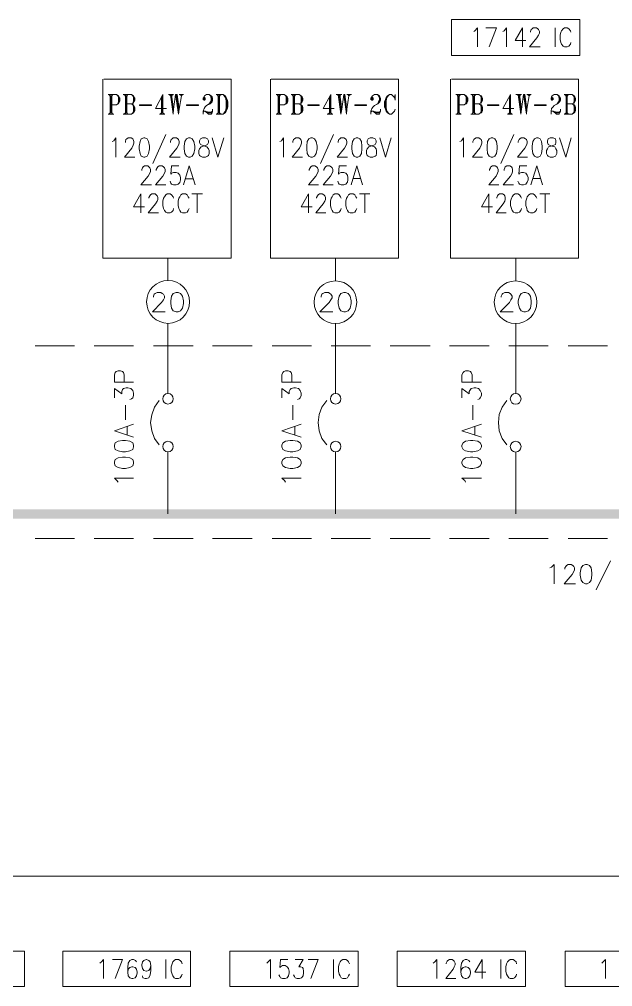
# Model space of a CAD drawing. Header units: inches. Extents: x 0.9 to 46, y 0.8 to 32.4.
# Drawn here: x 9.945 to 12.386, y 19.968 to 23.95 of the extents above; entities that cross this region are included whole.
import ezdxf

# ---------------------------------------------------------------- set-up
doc = ezdxf.new("R2010")
doc.units = ezdxf.units.IN
doc.header["$MEASUREMENT"] = 0
doc.layers.add('PDF_Geometry', color=7, linetype='Continuous')
doc.layers.add('PDF_Solid Fills', color=7, linetype='Continuous')

msp = doc.modelspace()

# ---------------------------------------------------------------- linework, layer by layer
at = {"layer": 'PDF_Geometry', "lineweight": 9}
for points in [[(11.7231, 23.9496), (12.2514, 23.9496), (12.2514, 23.8012), (11.7231, 23.8012)], [(10.7048, 23.6196), (10.7065, 23.6196), (10.7065, 23.6246), (10.7048, 23.6246)], [(11.3948, 23.6196), (11.3981, 23.6196), (11.3981, 23.6246), (11.3948, 23.6246)], [(12.1348, 23.6196), (12.1381, 23.6196), (12.1381, 23.6246), (12.1348, 23.6246)], [(10.4881, 23.5946), (10.4398, 23.5946), (10.4398, 23.5979), (10.4881, 23.5979)], [(10.6815, 23.5946), (10.6331, 23.5946), (10.6331, 23.5979), (10.6815, 23.5979)], [(11.1781, 23.5946), (11.1315, 23.5946), (11.1315, 23.5979), (11.1781, 23.5979)], [(11.3731, 23.5946), (11.3248, 23.5946), (11.3248, 23.5979), (11.3731, 23.5979)], [(11.9181, 23.5946), (11.8714, 23.5946), (11.8714, 23.5979), (11.9181, 23.5979)], [(12.1131, 23.5946), (12.0648, 23.5946), (12.0648, 23.5979), (12.1131, 23.5979)], [(10.4565, 23.4612), (10.4465, 23.4579), (10.4415, 23.4463), (10.4381, 23.4279), (10.4381, 23.4162), (10.4415, 23.3979), (10.4465, 23.3862), (10.4565, 23.3829), (10.4615, 23.3829), (10.4715, 23.3862), (10.4765, 23.3979), (10.4798, 23.4162), (10.4798, 23.4279), (10.4765, 23.4463), (10.4715, 23.4579), (10.4615, 23.4612)], [(10.6415, 23.4612), (10.6331, 23.4579), (10.6265, 23.4463), (10.6231, 23.4279), (10.6231, 23.4162), (10.6265, 23.3979), (10.6331, 23.3862), (10.6415, 23.3829), (10.6481, 23.3829), (10.6565, 23.3862), (10.6631, 23.3979), (10.6665, 23.4162), (10.6665, 23.4279), (10.6631, 23.4463), (10.6565, 23.4579), (10.6481, 23.4612)], [(10.6981, 23.4612), (10.6898, 23.4579), (10.6865, 23.4496), (10.6865, 23.4429), (10.6898, 23.4346), (10.6965, 23.4312), (10.7081, 23.4279), (10.7165, 23.4246), (10.7231, 23.4162), (10.7265, 23.4096), (10.7265, 23.3979), (10.7231, 23.3896), (10.7198, 23.3862), (10.7115, 23.3829), (10.6981, 23.3829), (10.6898, 23.3862), (10.6865, 23.3896), (10.6831, 23.3979), (10.6831, 23.4096), (10.6865, 23.4162), (10.6931, 23.4246), (10.7015, 23.4279), (10.7131, 23.4312), (10.7198, 23.4346), (10.7231, 23.4429), (10.7231, 23.4496), (10.7198, 23.4579), (10.7115, 23.4612)], [(11.1448, 23.4612), (11.1365, 23.4579), (11.1298, 23.4463), (11.1281, 23.4279), (11.1281, 23.4162), (11.1298, 23.3979), (11.1365, 23.3862), (11.1448, 23.3829), (11.1515, 23.3829), (11.1598, 23.3862), (11.1665, 23.3979), (11.1698, 23.4162), (11.1698, 23.4279), (11.1665, 23.4463), (11.1598, 23.4579), (11.1515, 23.4612)], [(11.3315, 23.4612), (11.3231, 23.4579), (11.3165, 23.4463), (11.3131, 23.4279), (11.3131, 23.4162), (11.3165, 23.3979), (11.3231, 23.3862), (11.3315, 23.3829), (11.3381, 23.3829), (11.3465, 23.3862), (11.3531, 23.3979), (11.3548, 23.4162), (11.3548, 23.4279), (11.3531, 23.4463), (11.3465, 23.4579), (11.3381, 23.4612)], [(11.3881, 23.4612), (11.3798, 23.4579), (11.3765, 23.4496), (11.3765, 23.4429), (11.3798, 23.4346), (11.3848, 23.4312), (11.3981, 23.4279), (11.4064, 23.4246), (11.4131, 23.4162), (11.4148, 23.4096), (11.4148, 23.3979), (11.4131, 23.3896), (11.4098, 23.3862), (11.3998, 23.3829), (11.3881, 23.3829), (11.3798, 23.3862), (11.3765, 23.3896), (11.3731, 23.3979), (11.3731, 23.4096), (11.3765, 23.4162), (11.3831, 23.4246), (11.3915, 23.4279), (11.4031, 23.4312), (11.4098, 23.4346), (11.4131, 23.4429), (11.4131, 23.4496), (11.4098, 23.4579), (11.3998, 23.4612)], [(11.8864, 23.4612), (11.8781, 23.4579), (11.8714, 23.4463), (11.8698, 23.4279), (11.8698, 23.4162), (11.8714, 23.3979), (11.8781, 23.3862), (11.8864, 23.3829), (11.8931, 23.3829), (11.9015, 23.3862), (11.9081, 23.3979), (11.9115, 23.4162), (11.9115, 23.4279), (11.9081, 23.4463), (11.9015, 23.4579), (11.8931, 23.4612)], [(12.0731, 23.4612), (12.0648, 23.4579), (12.0581, 23.4463), (12.0548, 23.4279), (12.0548, 23.4162), (12.0581, 23.3979), (12.0648, 23.3862), (12.0731, 23.3829), (12.0798, 23.3829), (12.0881, 23.3862), (12.0931, 23.3979), (12.0964, 23.4162), (12.0964, 23.4279), (12.0931, 23.4463), (12.0881, 23.4579), (12.0798, 23.4612)], [(12.1298, 23.4612), (12.1215, 23.4579), (12.1181, 23.4496), (12.1181, 23.4429), (12.1215, 23.4346), (12.1264, 23.4312), (12.1381, 23.4279), (12.1481, 23.4246), (12.1531, 23.4162), (12.1565, 23.4096), (12.1565, 23.3979), (12.1531, 23.3896), (12.1514, 23.3862), (12.1414, 23.3829), (12.1298, 23.3829), (12.1215, 23.3862), (12.1181, 23.3896), (12.1148, 23.3979), (12.1148, 23.4096), (12.1181, 23.4162), (12.1231, 23.4246), (12.1331, 23.4279), (12.1448, 23.4312), (12.1514, 23.4346), (12.1531, 23.4429), (12.1531, 23.4496), (12.1514, 23.4579), (12.1414, 23.4612)], [(10.5898, 22.8246), (10.5781, 22.8213), (10.5715, 22.8096), (10.5681, 22.7913), (10.5681, 22.7796), (10.5715, 22.7612), (10.5781, 22.7496), (10.5898, 22.7462), (10.5981, 22.7462), (10.6081, 22.7496), (10.6165, 22.7612), (10.6198, 22.7796), (10.6198, 22.7913), (10.6165, 22.8096), (10.6081, 22.8213), (10.5981, 22.8246)], [(11.2798, 22.8246), (11.2681, 22.8213), (11.2615, 22.8096), (11.2565, 22.7913), (11.2565, 22.7796), (11.2615, 22.7612), (11.2681, 22.7496), (11.2798, 22.7462), (11.2865, 22.7462), (11.2981, 22.7496), (11.3065, 22.7612), (11.3098, 22.7796), (11.3098, 22.7913), (11.3065, 22.8096), (11.2981, 22.8213), (11.2865, 22.8246)], [(12.0214, 22.8246), (12.0098, 22.8213), (12.0031, 22.8096), (11.9981, 22.7913), (11.9981, 22.7796), (12.0031, 22.7612), (12.0098, 22.7496), (12.0214, 22.7462), (12.0281, 22.7462), (12.0398, 22.7496), (12.0481, 22.7612), (12.0515, 22.7796), (12.0515, 22.7913), (12.0481, 22.8096), (12.0398, 22.8213), (12.0281, 22.8246)], [(10.3365, 22.1896), (10.3398, 22.1796), (10.3515, 22.1729), (10.3698, 22.1696), (10.3815, 22.1696), (10.3998, 22.1729), (10.4115, 22.1796), (10.4148, 22.1896), (10.4148, 22.1963), (10.4115, 22.2062), (10.3998, 22.2129), (10.3815, 22.2163), (10.3698, 22.2163), (10.3515, 22.2129), (10.3398, 22.2062), (10.3365, 22.1963)], [(11.0248, 22.1896), (11.0298, 22.1796), (11.0398, 22.1729), (11.0598, 22.1696), (11.0698, 22.1696), (11.0898, 22.1729), (11.0998, 22.1796), (11.1048, 22.1896), (11.1048, 22.1963), (11.0998, 22.2062), (11.0898, 22.2129), (11.0698, 22.2163), (11.0598, 22.2163), (11.0398, 22.2129), (11.0298, 22.2062), (11.0248, 22.1963)], [(11.7664, 22.1896), (11.7714, 22.1796), (11.7815, 22.1729), (11.8014, 22.1696), (11.8115, 22.1696), (11.8315, 22.1729), (11.8415, 22.1796), (11.8465, 22.1896), (11.8465, 22.1963), (11.8415, 22.2062), (11.8315, 22.2129), (11.8115, 22.2163), (11.8014, 22.2163), (11.7815, 22.2129), (11.7714, 22.2062), (11.7664, 22.1963)], [(10.3365, 22.1212), (10.3398, 22.1113), (10.3515, 22.1046), (10.3698, 22.1013), (10.3815, 22.1013), (10.3998, 22.1046), (10.4115, 22.1113), (10.4148, 22.1212), (10.4148, 22.1279), (10.4115, 22.1379), (10.3998, 22.1446), (10.3815, 22.1479), (10.3698, 22.1479), (10.3515, 22.1446), (10.3398, 22.1379), (10.3365, 22.1279)], [(11.0248, 22.1212), (11.0298, 22.1113), (11.0398, 22.1046), (11.0598, 22.1013), (11.0698, 22.1013), (11.0898, 22.1046), (11.0998, 22.1113), (11.1048, 22.1212), (11.1048, 22.1279), (11.0998, 22.1379), (11.0898, 22.1446), (11.0698, 22.1479), (11.0598, 22.1479), (11.0398, 22.1446), (11.0298, 22.1379), (11.0248, 22.1279)], [(11.7664, 22.1212), (11.7714, 22.1113), (11.7815, 22.1046), (11.8014, 22.1013), (11.8115, 22.1013), (11.8315, 22.1046), (11.8415, 22.1113), (11.8465, 22.1212), (11.8465, 22.1279), (11.8415, 22.1379), (11.8315, 22.1446), (11.8115, 22.1479), (11.8014, 22.1479), (11.7815, 22.1446), (11.7714, 22.1379), (11.7664, 22.1279)], [(12.2748, 21.7063), (12.2631, 21.7013), (12.2564, 21.6913), (12.2531, 21.6713), (12.2531, 21.6613), (12.2564, 21.6413), (12.2631, 21.6313), (12.2748, 21.6263), (12.2814, 21.6263), (12.2914, 21.6313), (12.2981, 21.6413), (12.3014, 21.6613), (12.3014, 21.6713), (12.2981, 21.6913), (12.2914, 21.7013), (12.2814, 21.7063)], [(9.4382, 20.1146), (9.9665, 20.1146), (9.9665, 19.968), (9.4382, 19.968)], [(10.1231, 20.1146), (10.6498, 20.1146), (10.6498, 19.968), (10.1231, 19.968)], [(10.8115, 20.1146), (11.3398, 20.1146), (11.3398, 19.968), (10.8115, 19.968)], [(11.4998, 20.1146), (12.0281, 20.1146), (12.0281, 19.968), (11.4998, 19.968)], [(12.1915, 20.1146), (12.7181, 20.1146), (12.7181, 19.968), (12.1915, 19.968)]]:
    msp.add_lwpolyline(points, close=True, dxfattribs=at)
for points in [[(11.8148, 23.8996), (11.8198, 23.9029), (11.8298, 23.9146), (11.8298, 23.8362)], [(11.8781, 23.8362), (11.9081, 23.9146), (11.8648, 23.9146)], [(11.9348, 23.8996), (11.9398, 23.9029), (11.9498, 23.9146), (11.9498, 23.8362)], [(12.0148, 23.8362), (12.0148, 23.9146), (11.9848, 23.8629), (12.0298, 23.8629)], [(12.0481, 23.8962), (12.0481, 23.8996), (12.0515, 23.9079), (12.0548, 23.9112), (12.0598, 23.9146), (12.0731, 23.9146), (12.0781, 23.9112), (12.0814, 23.9079), (12.0848, 23.8996), (12.0848, 23.8929), (12.0814, 23.8845), (12.0748, 23.8729), (12.0448, 23.8362), (12.0881, 23.8362)], [(12.1498, 23.9146), (12.1498, 23.8362)], [(12.2148, 23.8962), (12.2131, 23.9029), (12.2065, 23.9112), (12.1998, 23.9146), (12.1881, 23.9146), (12.1831, 23.9112), (12.1765, 23.9029), (12.1731, 23.8962), (12.1698, 23.8845), (12.1698, 23.8662), (12.1731, 23.8546), (12.1765, 23.8479), (12.1831, 23.8396), (12.1881, 23.8362), (12.1998, 23.8362), (12.2065, 23.8396), (12.2131, 23.8479), (12.2148, 23.8546)], [(10.2882, 23.7029), (10.2882, 22.9662), (10.8165, 22.9662), (10.8165, 23.7029), (10.2931, 23.7029)], [(10.9781, 23.7029), (10.9781, 22.9662), (11.5048, 22.9662), (11.5048, 23.7029), (10.9815, 23.7029)], [(11.7198, 23.7029), (11.7198, 22.9662), (12.2464, 22.9662), (12.2464, 23.7029), (11.7231, 23.7029)], [(10.3098, 23.6396), (10.3448, 23.6396), (10.3531, 23.6346), (10.3548, 23.6312), (10.3582, 23.6246), (10.3582, 23.6129), (10.3548, 23.6046), (10.3531, 23.6012), (10.3448, 23.5979), (10.3248, 23.5979)], [(10.3131, 23.6396), (10.3181, 23.6346)], [(10.3165, 23.6396), (10.3181, 23.6312)], [(10.3181, 23.6396), (10.3181, 23.5596)], [(10.3215, 23.6346), (10.3215, 23.5646)], [(10.3248, 23.6396), (10.3248, 23.5596)], [(10.3265, 23.6396), (10.3248, 23.6312)], [(10.3298, 23.6396), (10.3248, 23.6346)], [(10.3448, 23.6396), (10.3498, 23.6346), (10.3531, 23.6279), (10.3531, 23.6096), (10.3498, 23.6012), (10.3448, 23.5979)], [(10.3531, 23.6312), (10.3548, 23.6246), (10.3548, 23.6129), (10.3531, 23.6046)], [(10.3715, 23.6396), (10.4065, 23.6396), (10.4148, 23.6346), (10.4165, 23.6312), (10.4198, 23.6246), (10.4198, 23.6163), (10.4165, 23.6096), (10.4148, 23.6046), (10.4065, 23.6012), (10.4148, 23.5979), (10.4165, 23.5946), (10.4198, 23.5862), (10.4198, 23.5745), (10.4165, 23.5679), (10.4148, 23.5646), (10.4065, 23.5596), (10.3715, 23.5596)], [(10.3748, 23.6396), (10.3815, 23.6346)], [(10.3781, 23.6396), (10.3815, 23.6312)], [(10.3815, 23.6396), (10.3815, 23.5596)], [(10.3831, 23.6346), (10.3831, 23.5646)], [(10.3865, 23.6396), (10.3865, 23.5596)], [(10.4065, 23.6396), (10.4115, 23.6346), (10.4148, 23.6279), (10.4148, 23.6129), (10.4115, 23.6046), (10.4065, 23.6012), (10.3865, 23.6012)], [(10.3898, 23.6396), (10.3865, 23.6312)], [(10.3915, 23.6396), (10.3865, 23.6346)], [(10.4148, 23.6312), (10.4165, 23.6246), (10.4165, 23.6163), (10.4148, 23.6096)], [(10.5348, 23.5596), (10.5348, 23.6396), (10.5048, 23.5829), (10.5498, 23.5829)], [(10.5298, 23.6279), (10.5298, 23.5596)], [(10.5332, 23.6312), (10.5332, 23.5646)], [(10.5581, 23.6396), (10.5798, 23.6396)], [(10.5615, 23.6396), (10.5698, 23.6346)], [(10.5631, 23.6396), (10.5698, 23.6312)], [(10.5665, 23.6396), (10.5781, 23.5596), (10.5781, 23.5796), (10.5698, 23.6396)], [(10.5715, 23.6396), (10.5798, 23.5796), (10.5881, 23.6396), (10.5998, 23.5596), (10.5998, 23.5796), (10.5915, 23.6396)], [(10.5748, 23.6396), (10.5715, 23.6312)], [(10.5781, 23.6396), (10.5715, 23.6346)], [(10.5881, 23.6396), (10.5948, 23.6396), (10.6031, 23.5796), (10.6115, 23.6346)], [(10.6031, 23.6396), (10.6198, 23.6396)], [(10.6048, 23.6396), (10.6115, 23.6346), (10.6165, 23.6396)], [(10.7048, 23.6279), (10.7065, 23.6279), (10.7098, 23.6246), (10.7098, 23.6196), (10.7065, 23.6163), (10.7048, 23.6163), (10.7015, 23.6196), (10.7015, 23.6246), (10.7048, 23.6312), (10.7065, 23.6346), (10.7148, 23.6396), (10.7265, 23.6396), (10.7348, 23.6346), (10.7382, 23.6312), (10.7398, 23.6246), (10.7398, 23.6163), (10.7382, 23.6096), (10.7298, 23.6012), (10.7148, 23.5946), (10.7098, 23.5896), (10.7048, 23.5829), (10.7015, 23.5712), (10.7015, 23.5596)], [(10.7265, 23.6396), (10.7315, 23.6346), (10.7348, 23.6246), (10.7348, 23.6163), (10.7315, 23.6096), (10.7265, 23.6012), (10.7148, 23.5946)], [(10.7348, 23.6312), (10.7382, 23.6246), (10.7382, 23.6163), (10.7348, 23.6096)], [(10.7548, 23.6396), (10.7831, 23.6396), (10.7915, 23.6346), (10.7965, 23.6279), (10.7998, 23.6196), (10.8031, 23.6096), (10.8031, 23.5896), (10.7998, 23.5796), (10.7965, 23.5712), (10.7915, 23.5646), (10.7831, 23.5596), (10.7548, 23.5596)], [(10.7582, 23.6396), (10.7631, 23.6346)], [(10.7598, 23.6396), (10.7631, 23.6312)], [(10.7631, 23.6396), (10.7631, 23.5596)], [(10.7665, 23.6346), (10.7665, 23.5646)], [(10.7681, 23.6396), (10.7681, 23.5596)], [(10.7715, 23.6396), (10.7681, 23.6312)], [(10.7748, 23.6396), (10.7681, 23.6346)], [(10.7831, 23.6396), (10.7881, 23.6346), (10.7948, 23.6246), (10.7965, 23.6096), (10.7965, 23.5896), (10.7948, 23.5745), (10.7881, 23.5646), (10.7831, 23.5596)], [(10.7948, 23.6279), (10.7965, 23.6196), (10.7998, 23.6096), (10.7998, 23.5896), (10.7965, 23.5796), (10.7948, 23.5712)], [(11.0015, 23.6396), (11.0348, 23.6396), (11.0431, 23.6346), (11.0465, 23.6312), (11.0498, 23.6246), (11.0498, 23.6129), (11.0465, 23.6046), (11.0431, 23.6012), (11.0348, 23.5979), (11.0148, 23.5979)], [(11.0048, 23.6396), (11.0098, 23.6346)], [(11.0065, 23.6396), (11.0098, 23.6312)], [(11.0098, 23.6396), (11.0098, 23.5596)], [(11.0131, 23.6346), (11.0131, 23.5646)], [(11.0148, 23.6396), (11.0148, 23.5596)], [(11.0181, 23.6396), (11.0148, 23.6312)], [(11.0215, 23.6396), (11.0148, 23.6346)], [(11.0348, 23.6396), (11.0415, 23.6346), (11.0431, 23.6279), (11.0431, 23.6096), (11.0415, 23.6012), (11.0348, 23.5979)], [(11.0431, 23.6312), (11.0465, 23.6246), (11.0465, 23.6129), (11.0431, 23.6046)], [(11.0631, 23.6396), (11.0965, 23.6396), (11.1048, 23.6346), (11.1081, 23.6312), (11.1114, 23.6246), (11.1114, 23.6163), (11.1081, 23.6096), (11.1048, 23.6046), (11.0965, 23.6012), (11.1048, 23.5979), (11.1081, 23.5946), (11.1114, 23.5862), (11.1114, 23.5745), (11.1081, 23.5679), (11.1048, 23.5646), (11.0965, 23.5596), (11.0631, 23.5596)], [(11.0665, 23.6396), (11.0715, 23.6346)], [(11.0682, 23.6396), (11.0715, 23.6312)], [(11.0715, 23.6396), (11.0715, 23.5596)], [(11.0748, 23.6346), (11.0748, 23.5646)], [(11.0765, 23.6396), (11.0765, 23.5596)], [(11.0965, 23.6396), (11.1031, 23.6346), (11.1048, 23.6279), (11.1048, 23.6129), (11.1031, 23.6046), (11.0965, 23.6012), (11.0765, 23.6012)], [(11.0798, 23.6396), (11.0765, 23.6312)], [(11.0831, 23.6396), (11.0765, 23.6346)], [(11.1048, 23.6312), (11.1081, 23.6246), (11.1081, 23.6163), (11.1048, 23.6096)], [(11.2265, 23.5596), (11.2265, 23.6396), (11.1948, 23.5829), (11.2398, 23.5829)], [(11.2215, 23.6279), (11.2215, 23.5596)], [(11.2231, 23.6312), (11.2231, 23.5646)], [(11.2481, 23.6396), (11.2715, 23.6396)], [(11.2515, 23.6396), (11.2598, 23.6346)], [(11.2548, 23.6396), (11.2598, 23.6312)], [(11.2565, 23.6396), (11.2681, 23.5596), (11.2681, 23.5796), (11.2598, 23.6396)], [(11.2631, 23.6396), (11.2715, 23.5796), (11.2798, 23.6396), (11.2915, 23.5596), (11.2915, 23.5796), (11.2831, 23.6396)], [(11.2665, 23.6396), (11.2631, 23.6312)], [(11.2681, 23.6396), (11.2631, 23.6346)], [(11.2798, 23.6396), (11.2848, 23.6396), (11.2931, 23.5796), (11.3014, 23.6346)], [(11.2931, 23.6396), (11.3115, 23.6396)], [(11.2965, 23.6396), (11.3014, 23.6346), (11.3081, 23.6396)], [(11.3948, 23.6279), (11.3981, 23.6279), (11.4015, 23.6246), (11.4015, 23.6196), (11.3981, 23.6163), (11.3948, 23.6163), (11.3915, 23.6196), (11.3915, 23.6246), (11.3948, 23.6312), (11.3981, 23.6346), (11.4064, 23.6396), (11.4181, 23.6396), (11.4265, 23.6346), (11.4281, 23.6312), (11.4315, 23.6246), (11.4315, 23.6163), (11.4281, 23.6096), (11.4198, 23.6012), (11.4064, 23.5946), (11.4015, 23.5896), (11.3948, 23.5829), (11.3915, 23.5712), (11.3915, 23.5596)], [(11.4181, 23.6396), (11.4231, 23.6346), (11.4265, 23.6246), (11.4265, 23.6163), (11.4231, 23.6096), (11.4181, 23.6012), (11.4064, 23.5946)], [(11.4265, 23.6312), (11.4281, 23.6246), (11.4281, 23.6163), (11.4265, 23.6096)], [(11.4881, 23.6279), (11.4915, 23.6396), (11.4915, 23.6163), (11.4881, 23.6279), (11.4815, 23.6346), (11.4764, 23.6396), (11.4681, 23.6396), (11.4598, 23.6346), (11.4548, 23.6279), (11.4515, 23.6196), (11.4481, 23.6096), (11.4481, 23.5896), (11.4515, 23.5796), (11.4548, 23.5712), (11.4598, 23.5646), (11.4681, 23.5596), (11.4764, 23.5596), (11.4815, 23.5646), (11.4881, 23.5712), (11.4915, 23.5796)], [(11.4564, 23.6279), (11.4548, 23.6196), (11.4515, 23.6096), (11.4515, 23.5896), (11.4548, 23.5796), (11.4564, 23.5712)], [(11.4681, 23.6396), (11.4631, 23.6346), (11.4564, 23.6246), (11.4548, 23.6096), (11.4548, 23.5896), (11.4564, 23.5745), (11.4631, 23.5646), (11.4681, 23.5596)], [(11.7415, 23.6396), (11.7748, 23.6396), (11.7831, 23.6346), (11.7864, 23.6312), (11.7898, 23.6246), (11.7898, 23.6129), (11.7864, 23.6046), (11.7831, 23.6012), (11.7748, 23.5979), (11.7548, 23.5979)], [(11.7448, 23.6396), (11.7498, 23.6346)], [(11.7465, 23.6396), (11.7498, 23.6312)], [(11.7498, 23.6396), (11.7498, 23.5596)], [(11.7531, 23.6346), (11.7531, 23.5646)], [(11.7548, 23.6396), (11.7548, 23.5596)], [(11.7581, 23.6396), (11.7548, 23.6312)], [(11.7615, 23.6396), (11.7548, 23.6346)], [(11.7748, 23.6396), (11.7815, 23.6346), (11.7831, 23.6279), (11.7831, 23.6096), (11.7815, 23.6012), (11.7748, 23.5979)], [(11.7831, 23.6312), (11.7864, 23.6246), (11.7864, 23.6129), (11.7831, 23.6046)], [(11.8031, 23.6396), (11.8364, 23.6396), (11.8448, 23.6346), (11.8481, 23.6312), (11.8514, 23.6246), (11.8514, 23.6163), (11.8481, 23.6096), (11.8448, 23.6046), (11.8364, 23.6012), (11.8448, 23.5979), (11.8481, 23.5946), (11.8514, 23.5862), (11.8514, 23.5745), (11.8481, 23.5679), (11.8448, 23.5646), (11.8364, 23.5596), (11.8031, 23.5596)], [(11.8065, 23.6396), (11.8115, 23.6346)], [(11.8081, 23.6396), (11.8115, 23.6312)], [(11.8115, 23.6396), (11.8115, 23.5596)], [(11.8148, 23.6346), (11.8148, 23.5646)], [(11.8181, 23.6396), (11.8181, 23.5596)], [(11.8364, 23.6396), (11.8431, 23.6346), (11.8448, 23.6279), (11.8448, 23.6129), (11.8431, 23.6046), (11.8364, 23.6012), (11.8181, 23.6012)], [(11.8198, 23.6396), (11.8181, 23.6312)], [(11.8231, 23.6396), (11.8181, 23.6346)], [(11.8448, 23.6312), (11.8481, 23.6246), (11.8481, 23.6163), (11.8448, 23.6096)], [(11.9665, 23.5596), (11.9665, 23.6396), (11.9348, 23.5829), (11.9798, 23.5829)], [(11.9614, 23.6279), (11.9614, 23.5596)], [(11.9631, 23.6312), (11.9631, 23.5646)], [(11.9881, 23.6396), (12.0114, 23.6396)], [(11.9914, 23.6396), (11.9998, 23.6346)], [(11.9948, 23.6396), (11.9998, 23.6312)], [(11.9981, 23.6396), (12.0081, 23.5596), (12.0081, 23.5796), (11.9998, 23.6396)], [(12.0031, 23.6396), (12.0114, 23.5796), (12.0198, 23.6396), (12.0314, 23.5596), (12.0314, 23.5796), (12.0231, 23.6396)], [(12.0065, 23.6396), (12.0031, 23.6312)], [(12.0081, 23.6396), (12.0031, 23.6346)], [(12.0198, 23.6396), (12.0248, 23.6396), (12.0331, 23.5796), (12.0431, 23.6346)], [(12.0331, 23.6396), (12.0515, 23.6396)], [(12.0365, 23.6396), (12.0431, 23.6346), (12.0481, 23.6396)], [(12.1348, 23.6279), (12.1381, 23.6279), (12.1414, 23.6246), (12.1414, 23.6196), (12.1381, 23.6163), (12.1348, 23.6163), (12.1331, 23.6196), (12.1331, 23.6246), (12.1348, 23.6312), (12.1381, 23.6346), (12.1464, 23.6396), (12.1581, 23.6396), (12.1664, 23.6346), (12.1681, 23.6312), (12.1715, 23.6246), (12.1715, 23.6163), (12.1681, 23.6096), (12.1598, 23.6012), (12.1464, 23.5946), (12.1414, 23.5896), (12.1348, 23.5829), (12.1331, 23.5712), (12.1331, 23.5596)], [(12.1581, 23.6396), (12.1631, 23.6346), (12.1664, 23.6246), (12.1664, 23.6163), (12.1631, 23.6096), (12.1581, 23.6012), (12.1464, 23.5946)], [(12.1664, 23.6312), (12.1681, 23.6246), (12.1681, 23.6163), (12.1664, 23.6096)], [(12.1864, 23.6396), (12.2198, 23.6396), (12.2281, 23.6346), (12.2315, 23.6312), (12.2331, 23.6246), (12.2331, 23.6163), (12.2315, 23.6096), (12.2281, 23.6046), (12.2198, 23.6012), (12.2281, 23.5979), (12.2315, 23.5946), (12.2331, 23.5862), (12.2331, 23.5745), (12.2315, 23.5679), (12.2281, 23.5646), (12.2198, 23.5596), (12.1864, 23.5596)], [(12.1881, 23.6396), (12.1948, 23.6346)], [(12.1915, 23.6396), (12.1948, 23.6312)], [(12.1948, 23.6396), (12.1948, 23.5596)], [(12.1964, 23.6346), (12.1964, 23.5646)], [(12.1998, 23.6396), (12.1998, 23.5596)], [(12.2198, 23.6396), (12.2248, 23.6346), (12.2281, 23.6279), (12.2281, 23.6129), (12.2248, 23.6046), (12.2198, 23.6012), (12.1998, 23.6012)], [(12.2031, 23.6396), (12.1998, 23.6312)], [(12.2048, 23.6396), (12.1998, 23.6346)], [(12.2281, 23.6312), (12.2315, 23.6246), (12.2315, 23.6163), (12.2281, 23.6096)], [(10.4065, 23.6012), (10.4115, 23.5979), (10.4148, 23.5896), (10.4148, 23.5712), (10.4115, 23.5646), (10.4065, 23.5596)], [(10.4148, 23.5946), (10.4165, 23.5862), (10.4165, 23.5745), (10.4148, 23.5679)], [(10.5798, 23.5796), (10.5781, 23.5596)], [(10.6031, 23.5796), (10.5998, 23.5596)], [(10.7015, 23.5679), (10.7048, 23.5712), (10.7098, 23.5712), (10.7231, 23.5679), (10.7348, 23.5679), (10.7398, 23.5712)], [(10.7398, 23.5796), (10.7398, 23.5712), (10.7382, 23.5646), (10.7348, 23.5596), (10.7231, 23.5596), (10.7098, 23.5712), (10.7231, 23.5646), (10.7348, 23.5646), (10.7382, 23.5679)], [(11.0965, 23.6012), (11.1031, 23.5979), (11.1048, 23.5896), (11.1048, 23.5712), (11.1031, 23.5646), (11.0965, 23.5596)], [(11.1048, 23.5946), (11.1081, 23.5862), (11.1081, 23.5745), (11.1048, 23.5679)], [(11.2715, 23.5796), (11.2681, 23.5596)], [(11.2931, 23.5796), (11.2915, 23.5596)], [(11.3915, 23.5679), (11.3948, 23.5712), (11.4015, 23.5712), (11.4148, 23.5679), (11.4265, 23.5679), (11.4315, 23.5712)], [(11.4315, 23.5796), (11.4315, 23.5712), (11.4281, 23.5646), (11.4265, 23.5596), (11.4148, 23.5596), (11.4015, 23.5712), (11.4148, 23.5646), (11.4265, 23.5646), (11.4281, 23.5679)], [(11.8364, 23.6012), (11.8431, 23.5979), (11.8448, 23.5896), (11.8448, 23.5712), (11.8431, 23.5646), (11.8364, 23.5596)], [(11.8448, 23.5946), (11.8481, 23.5862), (11.8481, 23.5745), (11.8448, 23.5679)], [(12.0114, 23.5796), (12.0081, 23.5596)], [(12.0331, 23.5796), (12.0314, 23.5596)], [(12.1331, 23.5679), (12.1348, 23.5712), (12.1414, 23.5712), (12.1548, 23.5679), (12.1664, 23.5679), (12.1715, 23.5712)], [(12.1715, 23.5796), (12.1715, 23.5712), (12.1681, 23.5646), (12.1664, 23.5596), (12.1548, 23.5596), (12.1414, 23.5712), (12.1548, 23.5646), (12.1664, 23.5646), (12.1681, 23.5679)], [(12.2198, 23.6012), (12.2248, 23.5979), (12.2281, 23.5896), (12.2281, 23.5712), (12.2248, 23.5646), (12.2198, 23.5596)], [(12.2281, 23.5946), (12.2315, 23.5862), (12.2315, 23.5745), (12.2281, 23.5679)], [(10.3098, 23.5596), (10.3331, 23.5596)], [(10.3181, 23.5646), (10.3131, 23.5596)], [(10.3181, 23.5679), (10.3165, 23.5596)], [(10.3248, 23.5679), (10.3265, 23.5596)], [(10.3248, 23.5646), (10.3298, 23.5596)], [(10.3815, 23.5646), (10.3748, 23.5596)], [(10.3815, 23.5679), (10.3781, 23.5596)], [(10.3865, 23.5679), (10.3898, 23.5596)], [(10.3865, 23.5646), (10.3915, 23.5596)], [(10.5215, 23.5596), (10.5431, 23.5596)], [(10.5298, 23.5646), (10.5248, 23.5596)], [(10.5298, 23.5679), (10.5265, 23.5596)], [(10.5348, 23.5679), (10.5381, 23.5596)], [(10.5348, 23.5646), (10.5415, 23.5596)], [(10.7631, 23.5646), (10.7582, 23.5596)], [(10.7631, 23.5679), (10.7598, 23.5596)], [(10.7681, 23.5679), (10.7715, 23.5596)], [(10.7681, 23.5646), (10.7748, 23.5596)], [(11.0015, 23.5596), (11.0231, 23.5596)], [(11.0098, 23.5646), (11.0048, 23.5596)], [(11.0098, 23.5679), (11.0065, 23.5596)], [(11.0148, 23.5679), (11.0181, 23.5596)], [(11.0148, 23.5646), (11.0215, 23.5596)], [(11.0715, 23.5646), (11.0665, 23.5596)], [(11.0715, 23.5679), (11.0682, 23.5596)], [(11.0765, 23.5679), (11.0798, 23.5596)], [(11.0765, 23.5646), (11.0831, 23.5596)], [(11.2115, 23.5596), (11.2348, 23.5596)], [(11.2215, 23.5646), (11.2148, 23.5596)], [(11.2215, 23.5679), (11.2181, 23.5596)], [(11.2265, 23.5679), (11.2298, 23.5596)], [(11.2265, 23.5646), (11.2315, 23.5596)], [(11.7415, 23.5596), (11.7631, 23.5596)], [(11.7498, 23.5646), (11.7448, 23.5596)], [(11.7498, 23.5679), (11.7465, 23.5596)], [(11.7548, 23.5679), (11.7581, 23.5596)], [(11.7548, 23.5646), (11.7615, 23.5596)], [(11.8115, 23.5646), (11.8065, 23.5596)], [(11.8115, 23.5679), (11.8081, 23.5596)], [(11.8181, 23.5679), (11.8198, 23.5596)], [(11.8181, 23.5646), (11.8231, 23.5596)], [(11.9531, 23.5596), (11.9748, 23.5596)], [(11.9614, 23.5646), (11.9548, 23.5596)], [(11.9614, 23.5679), (11.9581, 23.5596)], [(11.9665, 23.5679), (11.9698, 23.5596)], [(11.9665, 23.5646), (11.9714, 23.5596)], [(12.1948, 23.5646), (12.1881, 23.5596)], [(12.1948, 23.5679), (12.1915, 23.5596)], [(12.1998, 23.5679), (12.2031, 23.5596)], [(12.1998, 23.5646), (12.2048, 23.5596)], [(10.3265, 23.4463), (10.3331, 23.4496), (10.3415, 23.4612), (10.3415, 23.3829)], [(10.3815, 23.4429), (10.3815, 23.4463), (10.3831, 23.4546), (10.3865, 23.4579), (10.3932, 23.4612), (10.4048, 23.4612), (10.4115, 23.4579), (10.4132, 23.4546), (10.4165, 23.4463), (10.4165, 23.4396), (10.4132, 23.4312), (10.4082, 23.4196), (10.3781, 23.3829), (10.4198, 23.3829)], [(10.5482, 23.4762), (10.4948, 23.3562)], [(10.5665, 23.4429), (10.5665, 23.4463), (10.5698, 23.4546), (10.5731, 23.4579), (10.5781, 23.4612), (10.5915, 23.4612), (10.5965, 23.4579), (10.5998, 23.4546), (10.6031, 23.4463), (10.6031, 23.4396), (10.5998, 23.4312), (10.5931, 23.4196), (10.5631, 23.3829), (10.6065, 23.3829)], [(10.7382, 23.4612), (10.7615, 23.3829), (10.7865, 23.4612)], [(11.0165, 23.4463), (11.0231, 23.4496), (11.0315, 23.4612), (11.0315, 23.3829)], [(11.0698, 23.4429), (11.0698, 23.4463), (11.0731, 23.4546), (11.0765, 23.4579), (11.0831, 23.4612), (11.0948, 23.4612), (11.0998, 23.4579), (11.1031, 23.4546), (11.1065, 23.4463), (11.1065, 23.4396), (11.1031, 23.4312), (11.0981, 23.4196), (11.0682, 23.3829), (11.1098, 23.3829)], [(11.2381, 23.4762), (11.1848, 23.3562)], [(11.2565, 23.4429), (11.2565, 23.4463), (11.2598, 23.4546), (11.2631, 23.4579), (11.2681, 23.4612), (11.2798, 23.4612), (11.2865, 23.4579), (11.2898, 23.4546), (11.2931, 23.4463), (11.2931, 23.4396), (11.2898, 23.4312), (11.2831, 23.4196), (11.2531, 23.3829), (11.2948, 23.3829)], [(11.4281, 23.4612), (11.4515, 23.3829), (11.4748, 23.4612)], [(11.7581, 23.4463), (11.7648, 23.4496), (11.7731, 23.4612), (11.7731, 23.3829)], [(11.8115, 23.4429), (11.8115, 23.4463), (11.8148, 23.4546), (11.8181, 23.4579), (11.8248, 23.4612), (11.8364, 23.4612), (11.8415, 23.4579), (11.8448, 23.4546), (11.8481, 23.4463), (11.8481, 23.4396), (11.8448, 23.4312), (11.8398, 23.4196), (11.8098, 23.3829), (11.8514, 23.3829)], [(11.9798, 23.4762), (11.9264, 23.3562)], [(11.9981, 23.4429), (11.9981, 23.4463), (12.0015, 23.4546), (12.0048, 23.4579), (12.0098, 23.4612), (12.0214, 23.4612), (12.0281, 23.4579), (12.0314, 23.4546), (12.0348, 23.4463), (12.0348, 23.4396), (12.0314, 23.4312), (12.0248, 23.4196), (11.9948, 23.3829), (12.0365, 23.3829)], [(12.1681, 23.4612), (12.1931, 23.3829), (12.2164, 23.4612)], [(10.4482, 23.3279), (10.4482, 23.3312), (10.4515, 23.3379), (10.4548, 23.3429), (10.4598, 23.3462), (10.4731, 23.3462), (10.4782, 23.3429), (10.4815, 23.3379), (10.4848, 23.3312), (10.4848, 23.3229), (10.4815, 23.3162), (10.4748, 23.3046), (10.4448, 23.2679), (10.4881, 23.2679)], [(10.5081, 23.3279), (10.5081, 23.3312), (10.5115, 23.3379), (10.5148, 23.3429), (10.5198, 23.3462), (10.5332, 23.3462), (10.5381, 23.3429), (10.5415, 23.3379), (10.5448, 23.3312), (10.5448, 23.3229), (10.5415, 23.3162), (10.5348, 23.3046), (10.5048, 23.2679), (10.5482, 23.2679)], [(10.6015, 23.3462), (10.5715, 23.3462), (10.5681, 23.3129), (10.5715, 23.3162), (10.5798, 23.3196), (10.5898, 23.3196), (10.5981, 23.3162), (10.6048, 23.3079), (10.6081, 23.2979), (10.6081, 23.2896), (10.6048, 23.2779), (10.5981, 23.2712), (10.5898, 23.2679), (10.5798, 23.2679), (10.5715, 23.2712), (10.5681, 23.2746), (10.5648, 23.2829)], [(10.6198, 23.2679), (10.6431, 23.3462), (10.6682, 23.2679)], [(11.1381, 23.3279), (11.1381, 23.3312), (11.1415, 23.3379), (11.1448, 23.3429), (11.1498, 23.3462), (11.1615, 23.3462), (11.1681, 23.3429), (11.1715, 23.3379), (11.1748, 23.3312), (11.1748, 23.3229), (11.1715, 23.3162), (11.1648, 23.3046), (11.1348, 23.2679), (11.1765, 23.2679)], [(11.1981, 23.3279), (11.1981, 23.3312), (11.2015, 23.3379), (11.2048, 23.3429), (11.2098, 23.3462), (11.2215, 23.3462), (11.2281, 23.3429), (11.2315, 23.3379), (11.2348, 23.3312), (11.2348, 23.3229), (11.2315, 23.3162), (11.2248, 23.3046), (11.1948, 23.2679), (11.2365, 23.2679)], [(11.2915, 23.3462), (11.2615, 23.3462), (11.2581, 23.3129), (11.2615, 23.3162), (11.2698, 23.3196), (11.2798, 23.3196), (11.2881, 23.3162), (11.2948, 23.3079), (11.2965, 23.2979), (11.2965, 23.2896), (11.2948, 23.2796), (11.2881, 23.2712), (11.2798, 23.2679), (11.2698, 23.2679), (11.2615, 23.2712), (11.2581, 23.2746), (11.2548, 23.2829)], [(11.3098, 23.2679), (11.3331, 23.3462), (11.3565, 23.2679)], [(11.8798, 23.3279), (11.8798, 23.3312), (11.8831, 23.3379), (11.8848, 23.3429), (11.8914, 23.3462), (11.9031, 23.3462), (11.9098, 23.3429), (11.9131, 23.3379), (11.9148, 23.3312), (11.9148, 23.3229), (11.9131, 23.3162), (11.9064, 23.3046), (11.8765, 23.2679), (11.9181, 23.2679)], [(11.9398, 23.3279), (11.9398, 23.3312), (11.9431, 23.3379), (11.9448, 23.3429), (11.9515, 23.3462), (11.9631, 23.3462), (11.9698, 23.3429), (11.9731, 23.3379), (11.9748, 23.3312), (11.9748, 23.3229), (11.9731, 23.3162), (11.9665, 23.3046), (11.9364, 23.2679), (11.9781, 23.2679)], [(12.0331, 23.3462), (12.0031, 23.3462), (11.9998, 23.3129), (12.0031, 23.3162), (12.0114, 23.3196), (12.0198, 23.3196), (12.0298, 23.3162), (12.0348, 23.3079), (12.0381, 23.2979), (12.0381, 23.2896), (12.0348, 23.2796), (12.0298, 23.2712), (12.0198, 23.2679), (12.0114, 23.2679), (12.0031, 23.2712), (11.9998, 23.2746), (11.9964, 23.2829)], [(12.0498, 23.2679), (12.0748, 23.3462), (12.0981, 23.2679)], [(10.6281, 23.2929), (10.6581, 23.2929)], [(11.3181, 23.2946), (11.3481, 23.2946)], [(12.0598, 23.2946), (12.0898, 23.2946)], [(10.4448, 23.1529), (10.4448, 23.2312), (10.4148, 23.1779), (10.4598, 23.1779)], [(10.4782, 23.2129), (10.4782, 23.2162), (10.4815, 23.2229), (10.4848, 23.2279), (10.4898, 23.2312), (10.5031, 23.2312), (10.5081, 23.2279), (10.5115, 23.2229), (10.5148, 23.2162), (10.5148, 23.2079), (10.5115, 23.2013), (10.5048, 23.1896), (10.4748, 23.1529), (10.5181, 23.1529)], [(10.5798, 23.2129), (10.5781, 23.2196), (10.5715, 23.2279), (10.5648, 23.2312), (10.5532, 23.2312), (10.5482, 23.2279), (10.5415, 23.2196), (10.5381, 23.2129), (10.5348, 23.2013), (10.5348, 23.1829), (10.5381, 23.1712), (10.5415, 23.1629), (10.5482, 23.1562), (10.5532, 23.1529), (10.5648, 23.1529), (10.5715, 23.1562), (10.5781, 23.1629), (10.5798, 23.1712)], [(10.6431, 23.2129), (10.6398, 23.2196), (10.6348, 23.2279), (10.6281, 23.2312), (10.6165, 23.2312), (10.6098, 23.2279), (10.6048, 23.2196), (10.6015, 23.2129), (10.5981, 23.2013), (10.5981, 23.1829), (10.6015, 23.1712), (10.6048, 23.1629), (10.6098, 23.1562), (10.6165, 23.1529), (10.6281, 23.1529), (10.6348, 23.1562), (10.6398, 23.1629), (10.6431, 23.1712)], [(10.6548, 23.2312), (10.6981, 23.2312)], [(10.6765, 23.2312), (10.6765, 23.1529)], [(11.1348, 23.1529), (11.1348, 23.2312), (11.1048, 23.1779), (11.1498, 23.1779)], [(11.1681, 23.2129), (11.1681, 23.2162), (11.1715, 23.2229), (11.1748, 23.2279), (11.1798, 23.2312), (11.1915, 23.2312), (11.1981, 23.2279), (11.2015, 23.2229), (11.2048, 23.2162), (11.2048, 23.2079), (11.2015, 23.2013), (11.1948, 23.1896), (11.1648, 23.1529), (11.2065, 23.1529)], [(11.2698, 23.2129), (11.2665, 23.2196), (11.2615, 23.2279), (11.2548, 23.2312), (11.2431, 23.2312), (11.2365, 23.2279), (11.2315, 23.2196), (11.2281, 23.2129), (11.2248, 23.2013), (11.2248, 23.1829), (11.2281, 23.1712), (11.2315, 23.1629), (11.2365, 23.1562), (11.2431, 23.1529), (11.2548, 23.1529), (11.2615, 23.1562), (11.2665, 23.1629), (11.2698, 23.1712)], [(11.3331, 23.2129), (11.3298, 23.2196), (11.3248, 23.2279), (11.3181, 23.2312), (11.3065, 23.2312), (11.2998, 23.2279), (11.2948, 23.2196), (11.2915, 23.2129), (11.2881, 23.2013), (11.2881, 23.1829), (11.2915, 23.1712), (11.2948, 23.1629), (11.2998, 23.1562), (11.3065, 23.1529), (11.3181, 23.1529), (11.3248, 23.1562), (11.3298, 23.1629), (11.3331, 23.1712)], [(11.3448, 23.2312), (11.3865, 23.2312)], [(11.3665, 23.2312), (11.3665, 23.1529)], [(11.8765, 23.1529), (11.8765, 23.2312), (11.8465, 23.1779), (11.8914, 23.1779)], [(11.9098, 23.2129), (11.9098, 23.2162), (11.9131, 23.2229), (11.9148, 23.2279), (11.9214, 23.2312), (11.9331, 23.2312), (11.9398, 23.2279), (11.9431, 23.2229), (11.9448, 23.2162), (11.9448, 23.2079), (11.9431, 23.2013), (11.9364, 23.1896), (11.9064, 23.1529), (11.9481, 23.1529)], [(12.0114, 23.2129), (12.0081, 23.2196), (12.0031, 23.2279), (11.9964, 23.2312), (11.9848, 23.2312), (11.9781, 23.2279), (11.9731, 23.2196), (11.9698, 23.2129), (11.9665, 23.2013), (11.9665, 23.1829), (11.9698, 23.1712), (11.9731, 23.1629), (11.9781, 23.1562), (11.9848, 23.1529), (11.9964, 23.1529), (12.0031, 23.1562), (12.0081, 23.1629), (12.0114, 23.1712)], [(12.0748, 23.2129), (12.0715, 23.2196), (12.0648, 23.2279), (12.0598, 23.2312), (12.0481, 23.2312), (12.0414, 23.2279), (12.0348, 23.2196), (12.0331, 23.2129), (12.0298, 23.2013), (12.0298, 23.1829), (12.0331, 23.1712), (12.0348, 23.1629), (12.0414, 23.1562), (12.0481, 23.1529), (12.0598, 23.1529), (12.0648, 23.1562), (12.0715, 23.1629), (12.0748, 23.1712)], [(12.0865, 23.2312), (12.1281, 23.2312)], [(12.1081, 23.2312), (12.1081, 23.1529)], [(10.5565, 22.8729), (10.5565, 22.9662)], [(11.2465, 22.8729), (11.2465, 22.9662)], [(11.9881, 22.8729), (11.9881, 22.9662)], [(10.4965, 22.8063), (10.4965, 22.8096), (10.4998, 22.8179), (10.5031, 22.8213), (10.5115, 22.8246), (10.5265, 22.8246), (10.5332, 22.8213), (10.5381, 22.8179), (10.5415, 22.8096), (10.5415, 22.8029), (10.5381, 22.7946), (10.5298, 22.7846), (10.4931, 22.7462), (10.5448, 22.7462)], [(11.1865, 22.8063), (11.1865, 22.8096), (11.1898, 22.8179), (11.1931, 22.8213), (11.2015, 22.8246), (11.2165, 22.8246), (11.2231, 22.8213), (11.2265, 22.8179), (11.2315, 22.8096), (11.2315, 22.8029), (11.2265, 22.7946), (11.2198, 22.7846), (11.1815, 22.7462), (11.2348, 22.7462)], [(11.9281, 22.8063), (11.9281, 22.8096), (11.9315, 22.8179), (11.9348, 22.8213), (11.9431, 22.8246), (11.9581, 22.8246), (11.9648, 22.8213), (11.9681, 22.8179), (11.9731, 22.8096), (11.9731, 22.8029), (11.9681, 22.7946), (11.9614, 22.7846), (11.9231, 22.7462), (11.9764, 22.7462)], [(10.5565, 22.4096), (10.5565, 22.6979)], [(11.2465, 22.4096), (11.2465, 22.6979)], [(11.9881, 22.4096), (11.9881, 22.6979)], [(10.0098, 22.6062), (10.1715, 22.6062)], [(10.2532, 22.6062), (10.4148, 22.6062)], [(10.4965, 22.6062), (10.6598, 22.6062)], [(10.7398, 22.6062), (10.9031, 22.6062)], [(10.9848, 22.6062), (11.1465, 22.6062)], [(11.2281, 22.6062), (11.3898, 22.6062)], [(11.4715, 22.6062), (11.6348, 22.6062)], [(11.7148, 22.6062), (11.8781, 22.6062)], [(11.9598, 22.6062), (12.1215, 22.6062)], [(12.2031, 22.6062), (12.3648, 22.6062)], [(10.4148, 22.4563), (10.3365, 22.4563), (10.3365, 22.4862), (10.3398, 22.4963), (10.3432, 22.4996), (10.3515, 22.5029), (10.3615, 22.5029), (10.3698, 22.4996), (10.3732, 22.4963), (10.3765, 22.4862), (10.3765, 22.4563)], [(11.1048, 22.4563), (11.0248, 22.4563), (11.0248, 22.4862), (11.0298, 22.4963), (11.0331, 22.4996), (11.0398, 22.5029), (11.0515, 22.5029), (11.0598, 22.4996), (11.0631, 22.4963), (11.0665, 22.4862), (11.0665, 22.4563)], [(11.8465, 22.4563), (11.7664, 22.4563), (11.7664, 22.4862), (11.7714, 22.4963), (11.7748, 22.4996), (11.7815, 22.5029), (11.7931, 22.5029), (11.8014, 22.4996), (11.8048, 22.4963), (11.8081, 22.4862), (11.8081, 22.4563)], [(10.3365, 22.3913), (10.3365, 22.4296), (10.3665, 22.4079), (10.3665, 22.4179), (10.3698, 22.4263), (10.3732, 22.4296), (10.3848, 22.4329), (10.3915, 22.4329), (10.4031, 22.4296), (10.4115, 22.4213), (10.4148, 22.4112), (10.4148, 22.4013), (10.4115, 22.3913), (10.4065, 22.3879), (10.3998, 22.3846)], [(11.0248, 22.3913), (11.0248, 22.4296), (11.0548, 22.4079), (11.0548, 22.4179), (11.0598, 22.4263), (11.0631, 22.4296), (11.0748, 22.4329), (11.0815, 22.4329), (11.0931, 22.4296), (11.0998, 22.4213), (11.1048, 22.4112), (11.1048, 22.4013), (11.0998, 22.3913), (11.0965, 22.3879), (11.0898, 22.3846)], [(11.7664, 22.3913), (11.7664, 22.4296), (11.7965, 22.4079), (11.7965, 22.4179), (11.8014, 22.4263), (11.8048, 22.4296), (11.8164, 22.4329), (11.8231, 22.4329), (11.8348, 22.4296), (11.8415, 22.4213), (11.8465, 22.4112), (11.8465, 22.4013), (11.8415, 22.3913), (11.8381, 22.3879), (11.8315, 22.3846)], [(10.5198, 22.3812), (10.5015, 22.3529), (10.4898, 22.3213), (10.4848, 22.2896), (10.4898, 22.2563), (10.5015, 22.2246), (10.5198, 22.1979)], [(11.2098, 22.3812), (11.1898, 22.3529), (11.1781, 22.3229), (11.1748, 22.2896), (11.1781, 22.2563), (11.1898, 22.2246), (11.2098, 22.1979)], [(11.9515, 22.3812), (11.9315, 22.3529), (11.9198, 22.3229), (11.9165, 22.2896), (11.9198, 22.2563), (11.9315, 22.2246), (11.9515, 22.1979)], [(10.3815, 22.3013), (10.3815, 22.3613)], [(11.0698, 22.3013), (11.0698, 22.3613)], [(11.8115, 22.3013), (11.8115, 22.3613)], [(10.4148, 22.2296), (10.3365, 22.2563), (10.4148, 22.2829)], [(10.3881, 22.2396), (10.3881, 22.2729)], [(11.1048, 22.2296), (11.0248, 22.2563), (11.1048, 22.2829)], [(11.0781, 22.2396), (11.0781, 22.2729)], [(11.8465, 22.2296), (11.7664, 22.2563), (11.8465, 22.2829)], [(11.8198, 22.2396), (11.8198, 22.2729)], [(10.5565, 22.1696), (10.5565, 21.9146)], [(11.2465, 22.1696), (11.2465, 21.9146)], [(11.9881, 22.1696), (11.9881, 21.9146)], [(10.3515, 22.0446), (10.3465, 22.0513), (10.3365, 22.0613), (10.4148, 22.0613)], [(11.0398, 22.0446), (11.0365, 22.0513), (11.0248, 22.0613), (11.1048, 22.0613)], [(11.7815, 22.0446), (11.7781, 22.0513), (11.7664, 22.0613), (11.8465, 22.0613)], [(10.1715, 21.8129), (10.0098, 21.8129)], [(10.4148, 21.8129), (10.2532, 21.8129)], [(10.6598, 21.8129), (10.4965, 21.8129)], [(10.9031, 21.8129), (10.7398, 21.8129)], [(11.1465, 21.8129), (10.9848, 21.8129)], [(11.3898, 21.8129), (11.2281, 21.8129)], [(11.6348, 21.8129), (11.4715, 21.8129)], [(11.8781, 21.8129), (11.7148, 21.8129)], [(12.1215, 21.8129), (11.9598, 21.8129)], [(12.3648, 21.8129), (12.2031, 21.8129)], [(12.1281, 21.6913), (12.1348, 21.6946), (12.1464, 21.7063), (12.1464, 21.6263)], [(12.1898, 21.6863), (12.1898, 21.6913), (12.1931, 21.6979), (12.1964, 21.7013), (12.2031, 21.7063), (12.2164, 21.7063), (12.2231, 21.7013), (12.2264, 21.6979), (12.2298, 21.6913), (12.2298, 21.683), (12.2264, 21.6763), (12.2198, 21.6646), (12.1864, 21.6263), (12.2331, 21.6263)], [(12.3781, 21.7213), (12.3181, 21.6013)], [(10.2765, 20.0646), (10.2831, 20.0696), (10.2915, 20.0796), (10.2915, 20.0013)], [(10.3398, 20.0013), (10.3698, 20.0796), (10.3282, 20.0796)], [(10.4265, 20.0696), (10.4231, 20.0763), (10.4148, 20.0796), (10.4082, 20.0796), (10.3998, 20.0763), (10.3932, 20.0646), (10.3915, 20.0463), (10.3915, 20.028), (10.3932, 20.013), (10.3998, 20.0047), (10.4082, 20.0013), (10.4115, 20.0013), (10.4215, 20.0047), (10.4265, 20.013), (10.4298, 20.0246), (10.4298, 20.028), (10.4265, 20.0396), (10.4215, 20.0463), (10.4115, 20.0496), (10.4082, 20.0496), (10.3998, 20.0463), (10.3932, 20.0396), (10.3915, 20.028)], [(10.4865, 20.0546), (10.4831, 20.043), (10.4782, 20.0346), (10.4681, 20.0313), (10.4665, 20.0313), (10.4565, 20.0346), (10.4515, 20.043), (10.4482, 20.0546), (10.4482, 20.058), (10.4515, 20.0696), (10.4565, 20.0763), (10.4665, 20.0796), (10.4681, 20.0796), (10.4782, 20.0763), (10.4831, 20.0696), (10.4865, 20.0546), (10.4865, 20.0346), (10.4831, 20.0163), (10.4782, 20.0047), (10.4681, 20.0013), (10.4631, 20.0013), (10.4531, 20.0047), (10.4515, 20.013)], [(10.5482, 20.0796), (10.5482, 20.0013)], [(10.6148, 20.0613), (10.6115, 20.0696), (10.6065, 20.0763), (10.5998, 20.0796), (10.5881, 20.0796), (10.5815, 20.0763), (10.5765, 20.0696), (10.5731, 20.0613), (10.5698, 20.0496), (10.5698, 20.0313), (10.5731, 20.0196), (10.5765, 20.013), (10.5815, 20.0047), (10.5881, 20.0013), (10.5998, 20.0013), (10.6065, 20.0047), (10.6115, 20.013), (10.6148, 20.0196)], [(10.9632, 20.0646), (10.9681, 20.0696), (10.9781, 20.0796), (10.9781, 20.0013)], [(11.0498, 20.0796), (11.0198, 20.0796), (11.0165, 20.0463), (11.0198, 20.0496), (11.0281, 20.0546), (11.0381, 20.0546), (11.0465, 20.0496), (11.0531, 20.043), (11.0548, 20.0313), (11.0548, 20.0246), (11.0531, 20.013), (11.0465, 20.0047), (11.0381, 20.0013), (11.0281, 20.0013), (11.0198, 20.0047), (11.0165, 20.0096), (11.0131, 20.0163)], [(11.0798, 20.0796), (11.1131, 20.0796), (11.0948, 20.0496), (11.1031, 20.0496), (11.1098, 20.0463), (11.1131, 20.043), (11.1148, 20.0313), (11.1148, 20.0246), (11.1131, 20.013), (11.1065, 20.0047), (11.0981, 20.0013), (11.0881, 20.0013), (11.0798, 20.0047), (11.0765, 20.0096), (11.0731, 20.0163)], [(11.1448, 20.0013), (11.1748, 20.0796), (11.1331, 20.0796)], [(11.2381, 20.0796), (11.2381, 20.0013)], [(11.3031, 20.0613), (11.2998, 20.0696), (11.2948, 20.0763), (11.2881, 20.0796), (11.2765, 20.0796), (11.2698, 20.0763), (11.2648, 20.0696), (11.2615, 20.0613), (11.2581, 20.0496), (11.2581, 20.0313), (11.2615, 20.0196), (11.2648, 20.013), (11.2698, 20.0047), (11.2765, 20.0013), (11.2881, 20.0013), (11.2948, 20.0047), (11.2998, 20.013), (11.3031, 20.0196)], [(11.6481, 20.0646), (11.6548, 20.0696), (11.6631, 20.0796), (11.6631, 20.0013)], [(11.7014, 20.0613), (11.7014, 20.0646), (11.7048, 20.073), (11.7081, 20.0763), (11.7148, 20.0796), (11.7265, 20.0796), (11.7314, 20.0763), (11.7348, 20.073), (11.7381, 20.0646), (11.7381, 20.058), (11.7348, 20.0496), (11.7298, 20.0396), (11.6998, 20.0013), (11.7415, 20.0013)], [(11.7981, 20.0696), (11.7948, 20.0763), (11.7864, 20.0796), (11.7798, 20.0796), (11.7714, 20.0763), (11.7648, 20.0646), (11.7615, 20.0463), (11.7615, 20.028), (11.7648, 20.013), (11.7714, 20.0047), (11.7798, 20.0013), (11.7831, 20.0013), (11.7915, 20.0047), (11.7981, 20.013), (11.8014, 20.0246), (11.8014, 20.028), (11.7981, 20.0396), (11.7915, 20.0463), (11.7831, 20.0496), (11.7798, 20.0496), (11.7714, 20.0463), (11.7648, 20.0396), (11.7615, 20.028)], [(11.8498, 20.0013), (11.8498, 20.0796), (11.8198, 20.028), (11.8648, 20.028)], [(11.9264, 20.0796), (11.9264, 20.0013)], [(11.9914, 20.0613), (11.9898, 20.0696), (11.9831, 20.0763), (11.9764, 20.0796), (11.9648, 20.0796), (11.9598, 20.0763), (11.9531, 20.0696), (11.9498, 20.0613), (11.9465, 20.0496), (11.9465, 20.0313), (11.9498, 20.0196), (11.9531, 20.013), (11.9598, 20.0047), (11.9648, 20.0013), (11.9764, 20.0013), (11.9831, 20.0047), (11.9898, 20.013), (11.9914, 20.0196)], [(12.3414, 20.0646), (12.3481, 20.0696), (12.3564, 20.0796), (12.3564, 20.0013)]]:
    msp.add_lwpolyline(points, dxfattribs=at)
at = {"layer": 'PDF_Geometry', "color": 8, "lineweight": 20, "true_color": 0x808080}
msp.add_lwpolyline([(41.7374, 20.423), (2.7, 20.423)], dxfattribs=at)
at = {"layer": 'PDF_Geometry', "lineweight": 9}
for centre, radius in [((10.5567, 22.7864), 0.0881), ((11.2454, 22.7852), 0.0877), ((11.9871, 22.7852), 0.0877), ((10.5565, 22.3879), 0.0217), ((11.2465, 22.3879), 0.0217), ((11.9873, 22.3874), 0.0222), ((10.5565, 22.1912), 0.0217), ((11.2465, 22.1912), 0.0217), ((11.9873, 22.1907), 0.0222)]:
    msp.add_circle(centre, radius, dxfattribs=at)
at = {"layer": 'PDF_Solid Fills', "color": 8, "lineweight": 9, "true_color": 0x808080, "transparency": 33554559}
for points in [[(14.4331, 21.8946), (14.4331, 21.9329), (2.5799, 21.8946)], [(14.4331, 21.9329), (2.5799, 21.8946), (2.5799, 21.9329)]]:
    msp.add_solid(points, dxfattribs=at)

doc.saveas('drawing.dxf')
